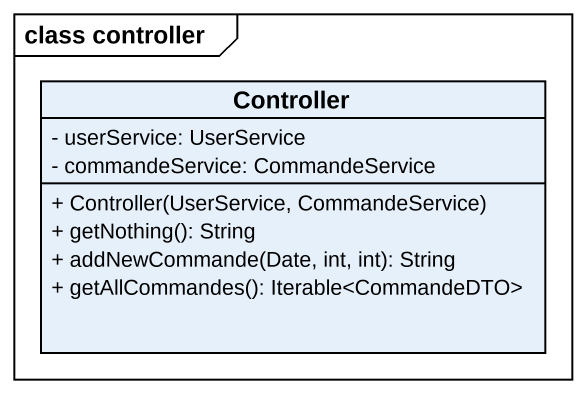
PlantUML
@startuml
mainframe class controller
hide circle
hide empty members
skinparam classAttributeIconSize 0
class Controller {
  - userService: UserService
  - commandeService: CommandeService
  + Controller(UserService, CommandeService)
  + getNothing(): String
  + addNewCommande(Date, int, int): String
  + getAllCommandes(): Iterable<CommandeDTO>
}
@enduml
